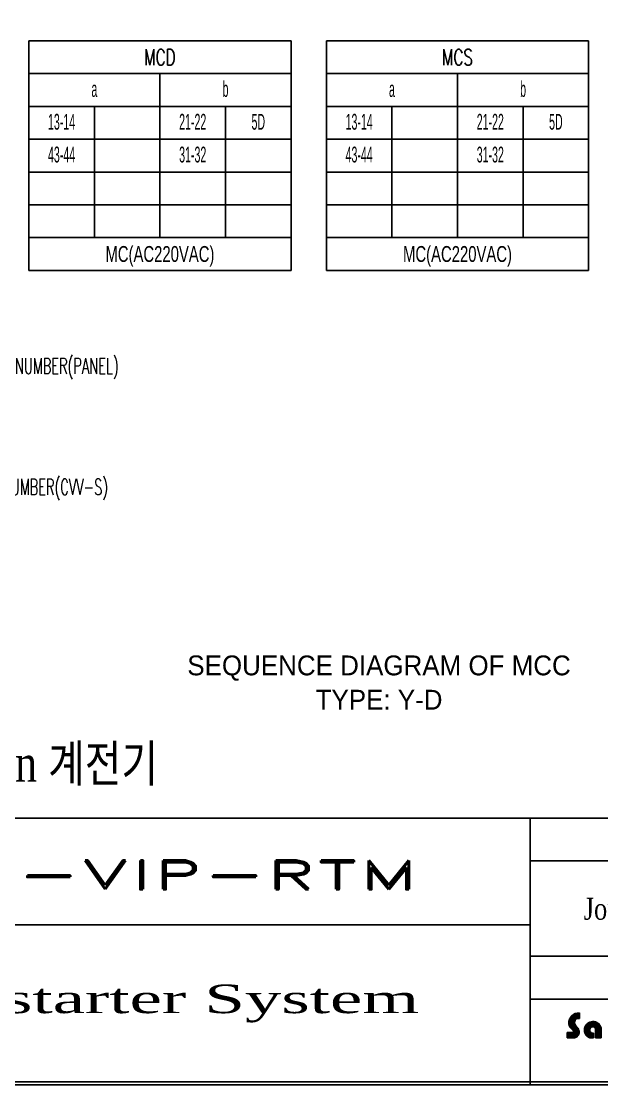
# Model space of a CAD drawing. Header units: millimetres. Extents: x 107 to 2900, y 85 to 3996.
# Drawn here: x 1363.5 to 1495.2, y 709.6 to 950.8 of the extents above; entities that cross this region are included whole.
import ezdxf
from ezdxf.enums import TextEntityAlignment as Align

# ---------------------------------------------------------------- set-up
doc = ezdxf.new("R2010")
doc.units = ezdxf.units.MM
for name, color, linetype in [('40', 4, 'Continuous'), ('70', 7, 'Continuous'), ('TEXT', 6, 'Continuous')]:
    doc.layers.add(name, color=color, linetype=linetype)
doc.styles.add('ghs', font='NGULIM.TTF')
doc.styles.add('ROMANS', font='ROMANS.shx', dxfattribs={"width": 0.7})
doc.styles.add('SD', font='ROMAND.shx', dxfattribs={"width": 0.8})
doc.styles.add('SS', font='batang.ttc', dxfattribs={"width": 0.8})
doc.styles.add('엑스포', font='gulim.ttc')

# ---------------------------------------------------------------- blocks, each defined once
blk = doc.blocks.new('1234e')
at = {"color": 20}
for p, q in [((6783, 918), (6800, 918)), ((6800, 918), (6800, 999)), ((6698, 723), (6628, 723)), ((6628, 723), (6628, 649)), ((6628, 649), (6731, 649))]:
    blk.add_line(p, q, dxfattribs=at)
for centre, radius, start, end in [((6796, 854), 145, 88.6611, 181.7509), ((6849, 856), 116, 152.3238, 180.3878), ((6775, 871), 48, 80.1806, 125.4162), ((6786, 872), 136, 189.7481, 235.3121), ((6696, 743), 21, 262.861, 53.9161), ((6897, 909), 172, 198.0693, 226.8293), ((6665, 720), 131, 0.5186, 29.3145), ((6714, 728), 80.8, 281.9324, 332.5782), ((6494, 805), 314, 338.6706, 344.4323)]:
    blk.add_arc(centre, radius, start, end, dxfattribs=at)
blk = doc.blocks.new('12345y')
at = {"color": 20}
for p, q in [((7024, 786), (7024, 649)), ((7104, 649), (7104, 786)), ((6944, 649), (6997, 649)), ((6997, 716), (6975, 716)), ((6997, 649), (6997, 716)), ((7024, 649), (7104, 649))]:
    blk.add_line(p, q, dxfattribs=at)
for radius, start, end in [(118, 13.5527, 247.7467), (44.6, 38.4087, 252.3284)]:
    blk.add_arc((6989, 759), radius, start, end, dxfattribs=at)
blk = doc.blocks.new('abcd')
at = {"color": 20}
for p, q in [((6657, 895), (6657, 827)), ((6658, 898), (6658, 824)), ((6659, 901), (6659, 822)), ((6660, 904), (6660, 819)), ((6661, 906), (6661, 817)), ((6662, 909), (6662, 814)), ((6663, 911), (6663, 813)), ((6664, 913), (6664, 811)), ((6665, 916), (6665, 809)), ((6666, 918), (6666, 807)), ((6667, 920), (6667, 805)), ((6668, 922), (6668, 803)), ((6669, 923), (6669, 802)), ((6670, 925), (6670, 800)), ((6671, 927), (6671, 798)), ((6672, 929), (6672, 797)), ((6673, 930), (6673, 795)), ((6674, 932), (6674, 794)), ((6675, 933), (6675, 793)), ((6676, 935), (6676, 791)), ((6677, 936), (6677, 790)), ((6678, 938), (6678, 789)), ((6679, 939), (6679, 787)), ((6680, 941), (6680, 786)), ((6681, 942), (6681, 785)), ((6682, 943), (6682, 784)), ((6683, 944), (6683, 783)), ((6684, 946), (6684, 781)), ((6685, 947), (6685, 780)), ((6686, 948), (6686, 779)), ((6687, 949), (6687, 778)), ((6688, 950), (6688, 777)), ((6689, 951), (6689, 776)), ((6690, 953), (6690, 775)), ((6691, 954), (6691, 774)), ((6692, 955), (6692, 773)), ((6693, 956), (6693, 772)), ((6693, 956), (6693, 772)), ((6694, 957), (6694, 771)), ((6694, 957), (6694, 771)), ((6695, 958), (6695, 770)), ((6696, 959), (6696, 770)), ((6697, 960), (6697, 769)), ((6698, 960), (6698, 768)), ((6699, 961), (6699, 767)), ((6700, 962), (6700, 766)), ((6701, 963), (6701, 765)), ((6702, 964), (6702, 765)), ((6703, 965), (6703, 764)), ((6704, 966), (6704, 763)), ((6705, 967), (6705, 762)), ((6706, 967), (6706, 762)), ((6707, 968), (6707, 761)), ((6708, 969), (6708, 760)), ((6709, 970), (6709, 759)), ((6710, 970), (6710, 759)), ((6711, 971), (6711, 758)), ((6712, 972), (6712, 756)), ((6713, 973), (6713, 755)), ((6714, 973), (6714, 753)), ((6715, 974), (6715, 751)), ((6716, 975), (6716, 748)), ((6717, 975), (6717, 649)), ((6718, 976), (6718, 649)), ((6719, 977), (6719, 649)), ((6720, 977), (6720, 649)), ((6721, 978), (6721, 649)), ((6722, 978), (6722, 649)), ((6723, 979), (6723, 649)), ((6724, 980), (6724, 649)), ((6725, 980), (6725, 649)), ((6726, 981), (6726, 649)), ((6727, 981), (6727, 649)), ((6728, 982), (6728, 649)), ((6729, 982), (6729, 649)), ((6730, 983), (6730, 649)), ((6731, 983), (6731, 649)), ((6732, 984), (6732, 649)), ((6733, 984), (6733, 649)), ((6734, 985), (6734, 862)), ((6735, 985), (6735, 871)), ((6736, 985), (6736, 877)), ((6737, 986), (6737, 882)), ((6738, 986), (6738, 886)), ((6739, 987), (6739, 890)), ((6740, 987), (6740, 893)), ((6741, 988), (6741, 896)), ((6742, 988), (6742, 898)), ((6743, 988), (6743, 901)), ((6744, 989), (6744, 903)), ((6745, 989), (6745, 905)), ((6746, 990), (6746, 908)), ((6747, 990), (6747, 909)), ((6748, 990), (6748, 911)), ((6749, 991), (6749, 911)), ((6750, 991), (6750, 912)), ((6751, 991), (6751, 912)), ((6752, 992), (6752, 913)), ((6753, 992), (6753, 914)), ((6754, 992), (6754, 914)), ((6755, 993), (6755, 915)), ((6756, 993), (6756, 915)), ((6757, 993), (6757, 915)), ((6758, 994), (6758, 916)), ((6759, 994), (6759, 916)), ((6760, 994), (6760, 917)), ((6761, 994), (6761, 917)), ((6762, 995), (6762, 917)), ((6763, 995), (6763, 917)), ((6764, 995), (6764, 918)), ((6765, 995), (6765, 918)), ((6766, 995), (6766, 918)), ((6767, 996), (6767, 918)), ((6768, 996), (6768, 918)), ((6769, 996), (6769, 919)), ((6770, 996), (6770, 919)), ((6771, 996), (6771, 919)), ((6772, 997), (6772, 919)), ((6773, 997), (6773, 919)), ((6774, 997), (6774, 919)), ((6775, 997), (6775, 919)), ((6776, 997), (6776, 919)), ((6777, 997), (6777, 919)), ((6778, 998), (6778, 919)), ((6779, 998), (6779, 919)), ((6780, 998), (6780, 919)), ((6781, 998), (6781, 919)), ((6782, 998), (6782, 919)), ((6783, 998), (6783, 918)), ((6784, 998), (6784, 918)), ((6785, 998), (6785, 918)), ((6786, 998), (6786, 918)), ((6787, 998), (6787, 918)), ((6788, 999), (6788, 918)), ((6789, 999), (6789, 918)), ((6790, 999), (6790, 918)), ((6791, 999), (6791, 918)), ((6792, 999), (6792, 918)), ((6793, 999), (6793, 918)), ((6794, 999), (6794, 918)), ((6795, 999), (6795, 918)), ((6796, 999), (6796, 918)), ((6797, 999), (6797, 918)), ((6798, 999), (6798, 918)), ((6799, 999), (6799, 918)), ((6652, 870), (6652, 845)), ((6653, 877), (6653, 841)), ((6654, 882), (6654, 837)), ((6655, 887), (6655, 833)), ((6656, 891), (6656, 830)), ((6734, 855), (6734, 650)), ((6735, 852), (6735, 650)), ((6736, 849), (6736, 650)), ((6737, 846), (6737, 650)), ((6738, 844), (6738, 651)), ((6739, 841), (6739, 651)), ((6740, 839), (6740, 651)), ((6741, 837), (6741, 652)), ((6742, 835), (6742, 652)), ((6743, 833), (6743, 652)), ((6744, 831), (6744, 653)), ((6745, 829), (6745, 653)), ((6746, 827), (6746, 654)), ((6747, 825), (6747, 654)), ((6748, 823), (6748, 655)), ((6749, 822), (6749, 655)), ((6750, 820), (6750, 656)), ((6751, 818), (6751, 656)), ((6752, 817), (6752, 657)), ((6753, 815), (6753, 657)), ((6754, 814), (6754, 658)), ((6755, 812), (6755, 658)), ((6756, 811), (6756, 659)), ((6757, 809), (6757, 659)), ((6758, 808), (6758, 660)), ((6759, 807), (6759, 661)), ((6760, 805), (6760, 661)), ((6761, 804), (6761, 662)), ((6762, 803), (6762, 663)), ((6763, 801), (6763, 663)), ((6764, 800), (6764, 664)), ((6765, 799), (6765, 665)), ((6766, 798), (6766, 666)), ((6767, 797), (6767, 667)), ((6768, 795), (6768, 668)), ((6769, 794), (6769, 668)), ((6770, 793), (6770, 669)), ((6771, 792), (6771, 670)), ((6772, 791), (6772, 671)), ((6773, 790), (6773, 672)), ((6774, 789), (6774, 673)), ((6775, 788), (6775, 675)), ((6776, 787), (6776, 676)), ((6777, 786), (6777, 677)), ((6778, 785), (6778, 678)), ((6779, 784), (6779, 679)), ((6780, 783), (6780, 681)), ((6781, 781), (6781, 682)), ((6782, 779), (6782, 684)), ((6783, 777), (6783, 685)), ((6784, 775), (6784, 687)), ((6785, 772), (6785, 689)), ((6786, 770), (6786, 691)), ((6787, 768), (6787, 693)), ((6788, 765), (6788, 696)), ((6789, 762), (6789, 698)), ((6790, 759), (6790, 701)), ((6791, 756), (6791, 704)), ((6792, 752), (6792, 707)), ((6793, 748), (6793, 710)), ((6871, 768), (6871, 749)), ((6872, 777), (6872, 740)), ((6873, 782), (6873, 735)), ((6874, 787), (6874, 730)), ((6875, 791), (6875, 727)), ((6876, 794), (6876, 723)), ((6877, 797), (6877, 720)), ((6877, 797), (6877, 720)), ((6878, 800), (6878, 717)), ((6878, 800), (6878, 717)), ((6879, 802), (6879, 715)), ((6880, 805), (6880, 712)), ((6881, 807), (6881, 710)), ((6882, 809), (6882, 708)), ((6883, 811), (6883, 706)), ((6884, 813), (6884, 704)), ((6885, 815), (6885, 702)), ((6886, 817), (6886, 700)), ((6887, 819), (6887, 698)), ((6888, 820), (6888, 697)), ((6889, 822), (6889, 695)), ((6890, 823), (6890, 694)), ((6891, 825), (6891, 692)), ((6892, 826), (6892, 691)), ((6893, 828), (6893, 689)), ((6894, 829), (6894, 688)), ((6895, 831), (6895, 687)), ((6896, 832), (6896, 685)), ((6897, 833), (6897, 684)), ((6898, 834), (6898, 683)), ((6899, 835), (6899, 682)), ((6899, 835), (6899, 682)), ((6900, 837), (6900, 680)), ((6900, 837), (6900, 680)), ((6901, 838), (6901, 679)), ((6902, 839), (6902, 678)), ((6903, 840), (6903, 677)), ((6904, 841), (6904, 676)), ((6905, 842), (6905, 675)), ((6906, 843), (6906, 674)), ((6907, 844), (6907, 673)), ((6908, 845), (6908, 672)), ((6909, 846), (6909, 671)), ((6910, 847), (6910, 670)), ((6911, 848), (6911, 669)), ((6912, 848), (6912, 669)), ((6913, 849), (6913, 668)), ((6914, 850), (6914, 667)), ((6915, 851), (6915, 666)), ((6916, 852), (6916, 665)), ((6917, 853), (6917, 665)), ((6918, 853), (6918, 664)), ((6919, 854), (6919, 663)), ((6920, 855), (6920, 662)), ((6921, 855), (6921, 662)), ((6922, 856), (6922, 661)), ((6923, 857), (6923, 660)), ((6924, 857), (6924, 660)), ((6925, 858), (6925, 659)), ((6926, 859), (6926, 658)), ((6927, 859), (6927, 658)), ((6928, 860), (6928, 657)), ((6929, 861), (6929, 656)), ((6930, 861), (6930, 656)), ((6931, 862), (6931, 655)), ((6932, 862), (6932, 655)), ((6933, 863), (6933, 654)), ((6934, 863), (6934, 654)), ((6935, 864), (6935, 653)), ((6936, 864), (6936, 653)), ((6937, 865), (6937, 652)), ((6938, 865), (6938, 652)), ((6939, 866), (6939, 651)), ((6940, 866), (6940, 651)), ((6941, 867), (6941, 650)), ((6942, 867), (6942, 650)), ((6943, 868), (6943, 649)), ((6944, 868), (6944, 649)), ((6945, 868), (6945, 766)), ((6945, 751), (6945, 649)), ((6946, 869), (6946, 771)), ((6946, 746), (6946, 649)), ((6947, 869), (6947, 774)), ((6948, 870), (6948, 776)), ((6949, 870), (6949, 778)), ((6950, 870), (6950, 780)), ((6951, 871), (6951, 782)), ((6952, 871), (6952, 784)), ((6953, 871), (6953, 785)), ((6954, 872), (6954, 786)), ((6955, 872), (6955, 788)), ((6956, 872), (6956, 789)), ((6957, 872), (6957, 790)), ((6958, 873), (6958, 791)), ((6959, 873), (6959, 792)), ((6960, 873), (6960, 793)), ((6961, 874), (6961, 793)), ((6962, 874), (6962, 794)), ((6963, 874), (6963, 795)), ((6964, 874), (6964, 796)), ((6964, 874), (6964, 796)), ((6965, 874), (6965, 796)), ((6965, 874), (6965, 796)), ((6966, 875), (6966, 797)), ((6967, 875), (6967, 797)), ((6968, 875), (6968, 798)), ((6969, 875), (6969, 798)), ((6970, 875), (6970, 799)), ((6971, 876), (6971, 799)), ((6972, 876), (6972, 800)), ((6973, 876), (6973, 800)), ((6974, 875), (6974, 801)), ((6975, 876), (6975, 801)), ((6976, 876), (6976, 801)), ((6977, 876), (6977, 802)), ((6978, 876), (6978, 802)), ((6979, 876), (6979, 802)), ((6980, 877), (6980, 802)), ((6981, 877), (6981, 802)), ((6982, 877), (6982, 803)), ((6983, 877), (6983, 803)), ((6984, 877), (6984, 803)), ((6985, 877), (6985, 803)), ((6986, 877), (6986, 803)), ((6986, 877), (6986, 803)), ((6987, 877), (6987, 803)), ((6987, 877), (6987, 803)), ((6988, 877), (6988, 803)), ((6989, 877), (6989, 803)), ((6990, 877), (6990, 803)), ((6991, 877), (6991, 803)), ((6992, 877), (6992, 803)), ((6993, 877), (6993, 803)), ((6994, 877), (6994, 803)), ((6995, 877), (6995, 803)), ((6996, 877), (6996, 803)), ((6997, 877), (6997, 802)), ((6998, 877), (6998, 802)), ((6999, 876), (6999, 802)), ((7000, 876), (7000, 802)), ((7001, 876), (7001, 802)), ((7002, 876), (7002, 801)), ((7003, 876), (7003, 801)), ((7004, 876), (7004, 801)), ((7005, 876), (7005, 800)), ((7006, 876), (7006, 800)), ((7007, 876), (7007, 799)), ((7008, 875), (7008, 799)), ((7009, 875), (7009, 798)), ((7010, 875), (7010, 798)), ((7011, 875), (7011, 797)), ((7012, 875), (7012, 797)), ((7013, 874), (7013, 796)), ((7014, 874), (7014, 795)), ((7015, 874), (7015, 795)), ((7016, 874), (7016, 794)), ((7017, 874), (7017, 793)), ((7018, 873), (7018, 792)), ((7019, 873), (7019, 792)), ((7020, 873), (7020, 791)), ((7021, 872), (7021, 790)), ((7022, 872), (7022, 789)), ((7023, 872), (7023, 787)), ((7024, 872), (7024, 649)), ((7025, 871), (7025, 649)), ((7026, 871), (7026, 649)), ((7027, 871), (7027, 649)), ((7028, 870), (7028, 649)), ((7029, 870), (7029, 649)), ((7030, 870), (7030, 649)), ((7031, 869), (7031, 649)), ((7032, 869), (7032, 649)), ((7033, 868), (7033, 649)), ((7034, 868), (7034, 649)), ((7035, 868), (7035, 649)), ((7036, 867), (7036, 649)), ((7037, 867), (7037, 649)), ((7038, 866), (7038, 649)), ((7039, 866), (7039, 649)), ((7040, 865), (7040, 649)), ((7041, 865), (7041, 649)), ((7042, 864), (7042, 649)), ((7043, 864), (7043, 649)), ((7044, 863), (7044, 649)), ((7045, 863), (7045, 649)), ((7046, 862), (7046, 649)), ((7047, 862), (7047, 649)), ((7048, 861), (7048, 649)), ((7049, 861), (7049, 649)), ((7050, 860), (7050, 649)), ((7051, 859), (7051, 649)), ((7052, 859), (7052, 649)), ((7053, 858), (7053, 649)), ((7054, 857), (7054, 649)), ((7055, 857), (7055, 649)), ((7056, 856), (7056, 649)), ((7057, 855), (7057, 649)), ((7058, 855), (7058, 649)), ((7059, 854), (7059, 649)), ((7060, 853), (7060, 649)), ((7061, 852), (7061, 649)), ((7062, 852), (7062, 649)), ((7063, 851), (7063, 649)), ((7064, 850), (7064, 649)), ((7065, 849), (7065, 649)), ((7066, 848), (7066, 649)), ((7066, 848), (7066, 649)), ((7067, 848), (7067, 649)), ((7067, 848), (7067, 649)), ((7068, 847), (7068, 649)), ((7069, 846), (7069, 649)), ((7070, 845), (7070, 649)), ((7071, 844), (7071, 649)), ((7072, 843), (7072, 649)), ((7073, 842), (7073, 649)), ((7074, 841), (7074, 649)), ((7075, 840), (7075, 649)), ((7076, 839), (7076, 649)), ((7077, 838), (7077, 649)), ((7078, 836), (7078, 649)), ((7079, 835), (7079, 649)), ((7080, 834), (7080, 649)), ((7081, 833), (7081, 649)), ((7082, 832), (7082, 649)), ((7083, 830), (7083, 649)), ((7084, 829), (7084, 649)), ((7085, 828), (7085, 649)), ((7086, 826), (7086, 649)), ((7087, 825), (7087, 649)), ((7088, 823), (7088, 649)), ((7088, 823), (7088, 649)), ((7089, 822), (7089, 649)), ((7089, 822), (7089, 649)), ((7090, 820), (7090, 649)), ((7091, 818), (7091, 649)), ((7092, 817), (7092, 649)), ((7093, 815), (7093, 649)), ((7094, 813), (7094, 649)), ((7095, 811), (7095, 649)), ((7096, 809), (7096, 649)), ((7097, 807), (7097, 649)), ((7098, 805), (7098, 649)), ((7099, 802), (7099, 649)), ((7100, 799), (7100, 649)), ((7101, 797), (7101, 649)), ((7102, 794), (7102, 649)), ((7103, 790), (7103, 649)), ((7103, 787), (7103, 649)), ((6629, 723), (6629, 649)), ((6630, 723), (6630, 649)), ((6631, 723), (6631, 649)), ((6632, 723), (6632, 649)), ((6633, 723), (6633, 649)), ((6634, 723), (6634, 649)), ((6635, 723), (6635, 649)), ((6636, 723), (6636, 649)), ((6637, 723), (6637, 649)), ((6638, 723), (6638, 649)), ((6639, 723), (6639, 649)), ((6640, 723), (6640, 649)), ((6641, 723), (6641, 649)), ((6642, 723), (6642, 649)), ((6643, 723), (6643, 649)), ((6644, 723), (6644, 649)), ((6645, 723), (6645, 649)), ((6646, 723), (6646, 649)), ((6647, 723), (6647, 649)), ((6648, 723), (6648, 649)), ((6649, 723), (6649, 649)), ((6650, 723), (6650, 649)), ((6651, 723), (6651, 649)), ((6652, 723), (6652, 649)), ((6653, 723), (6653, 649)), ((6654, 723), (6654, 649)), ((6655, 723), (6655, 649)), ((6656, 723), (6656, 649)), ((6657, 723), (6657, 649)), ((6658, 723), (6658, 649)), ((6659, 723), (6659, 649)), ((6660, 723), (6660, 649)), ((6661, 723), (6661, 649)), ((6662, 723), (6662, 649)), ((6663, 723), (6663, 649)), ((6664, 723), (6664, 649)), ((6665, 723), (6665, 649)), ((6666, 723), (6666, 649)), ((6667, 723), (6667, 649)), ((6668, 723), (6668, 649)), ((6669, 723), (6669, 649)), ((6670, 723), (6670, 649)), ((6671, 723), (6671, 649)), ((6672, 723), (6672, 649)), ((6673, 723), (6673, 649)), ((6674, 723), (6674, 649)), ((6675, 723), (6675, 649)), ((6676, 723), (6676, 649)), ((6677, 723), (6677, 649)), ((6678, 723), (6678, 649)), ((6679, 723), (6679, 649)), ((6680, 723), (6680, 649)), ((6681, 723), (6681, 649)), ((6682, 723), (6682, 649)), ((6683, 723), (6683, 649)), ((6684, 723), (6684, 649)), ((6685, 723), (6685, 649)), ((6686, 723), (6686, 649)), ((6687, 723), (6687, 649)), ((6688, 723), (6688, 649)), ((6689, 723), (6689, 649)), ((6690, 723), (6690, 649)), ((6691, 723), (6691, 649)), ((6692, 723), (6692, 649)), ((6693, 723), (6693, 649)), ((6693, 723), (6693, 649)), ((6694, 723), (6694, 649)), ((6694, 722), (6694, 649)), ((6695, 722), (6695, 649)), ((6696, 722), (6696, 649)), ((6697, 722), (6697, 649)), ((6698, 723), (6698, 649)), ((6699, 723), (6699, 649)), ((6700, 723), (6700, 649)), ((6701, 723), (6701, 649)), ((6702, 723), (6702, 649)), ((6703, 724), (6703, 649)), ((6704, 724), (6704, 649)), ((6705, 725), (6705, 649)), ((6706, 725), (6706, 649)), ((6707, 726), (6707, 649)), ((6708, 726), (6708, 649)), ((6709, 727), (6709, 649)), ((6710, 728), (6710, 649)), ((6711, 729), (6711, 649)), ((6712, 730), (6712, 649)), ((6713, 732), (6713, 649)), ((6714, 733), (6714, 649)), ((6715, 735), (6715, 649)), ((6715, 735), (6715, 649)), ((6716, 739), (6716, 649)), ((6716, 739), (6716, 649)), ((6794, 743), (6794, 713)), ((6795, 737), (6795, 717)), ((6796, 726), (6796, 720)), ((6947, 743), (6947, 649)), ((6948, 741), (6948, 649)), ((6949, 739), (6949, 649)), ((6950, 737), (6950, 649)), ((6951, 735), (6951, 649)), ((6952, 733), (6952, 649)), ((6953, 732), (6953, 649)), ((6954, 731), (6954, 649)), ((6955, 730), (6955, 649)), ((6956, 728), (6956, 649)), ((6957, 727), (6957, 649)), ((6958, 726), (6958, 649)), ((6959, 725), (6959, 649)), ((6960, 725), (6960, 649)), ((6961, 724), (6961, 649)), ((6962, 723), (6962, 649)), ((6963, 722), (6963, 649)), ((6964, 722), (6964, 649)), ((6964, 722), (6964, 649)), ((6965, 721), (6965, 649)), ((6965, 721), (6965, 649)), ((6966, 720), (6966, 649)), ((6967, 720), (6967, 649)), ((6968, 719), (6968, 649)), ((6969, 719), (6969, 649)), ((6970, 718), (6970, 649)), ((6971, 718), (6971, 649)), ((6972, 717), (6972, 649)), ((6973, 717), (6973, 649)), ((6974, 716), (6974, 649)), ((6975, 716), (6975, 649)), ((6976, 716), (6976, 649)), ((6977, 716), (6977, 649)), ((6978, 716), (6978, 649)), ((6979, 716), (6979, 649)), ((6980, 716), (6980, 649)), ((6981, 716), (6981, 649)), ((6982, 716), (6982, 649)), ((6983, 716), (6983, 649)), ((6984, 716), (6984, 649)), ((6985, 716), (6985, 649)), ((6986, 716), (6986, 649)), ((6986, 716), (6986, 649)), ((6987, 716), (6987, 649)), ((6987, 716), (6987, 649)), ((6988, 716), (6988, 649)), ((6989, 716), (6989, 649)), ((6990, 716), (6990, 649)), ((6991, 716), (6991, 649)), ((6992, 716), (6992, 649)), ((6993, 716), (6993, 649)), ((6994, 716), (6994, 649)), ((6995, 716), (6995, 649)), ((6996, 716), (6996, 649)), ((6997, 716), (6997, 649))]:
    blk.add_line(p, q, dxfattribs=at)
at = {"color": 1}
for name in ['1234e', '12345y']:
    blk.add_blockref(name, (0, 0), dxfattribs=at)
blk = doc.blocks.new('abcde')
at = {"color": 0, "xscale": 0.09000000000000001, "yscale": 0.09000000000000001, "zscale": 0.09000000000000001}
blk.add_blockref('abcd', (6000, 65.1), dxfattribs=at)

msp = doc.modelspace()

# ---------------------------------------------------------------- linework, layer by layer
for p, q in [((1365.241, 946.384), (1365.241, 894.318)), ((1365.241, 946.384), (1424.745, 946.384)), ((1424.745, 946.384), (1424.745, 894.318)), ((1432.755, 946.384), (1432.755, 894.318)), ((1432.755, 946.384), (1492.26, 946.384)), ((1492.26, 946.384), (1492.26, 894.318)), ((1365.241, 938.946), (1424.745, 938.946)), ((1394.993, 938.946), (1394.993, 901.756)), ((1432.755, 938.946), (1492.26, 938.946)), ((1462.508, 938.946), (1462.508, 901.756)), ((1365.241, 931.508), (1424.745, 931.508)), ((1380.117, 931.508), (1380.117, 901.756)), ((1409.869, 931.508), (1409.869, 901.756)), ((1432.755, 931.508), (1492.26, 931.508)), ((1447.631, 931.508), (1447.631, 901.756)), ((1477.384, 931.508), (1477.384, 901.756)), ((1365.241, 924.07), (1424.745, 924.07)), ((1432.755, 924.07), (1492.26, 924.07)), ((1365.241, 916.632), (1424.745, 916.632)), ((1432.755, 916.632), (1492.26, 916.632)), ((1365.241, 909.194), (1424.745, 909.194)), ((1432.755, 909.194), (1492.26, 909.194)), ((1365.241, 901.756), (1424.745, 901.756)), ((1432.755, 901.756), (1492.26, 901.756)), ((1365.241, 894.318), (1424.745, 894.318)), ((1432.755, 894.318), (1492.26, 894.318))]:
    msp.add_line(p, q)
at = {"layer": '40', "color": 7}
for p, q in [((1479.017, 709.603), (1479.017, 770.083)), ((1803.017, 760.363), (1479.017, 760.363)), ((1479.017, 745.891), (1284.617, 745.891)), ((1802.585, 738.763), (1479.017, 738.763)), ((1802.585, 729.043), (1479.017, 729.043))]:
    msp.add_line(p, q, dxfattribs=at)
at = {"layer": '70', "color": 7}
msp.add_line((982.217, 770.083), (1803.017, 770.083), dxfattribs=at)
for points in [[(1803.017, 709.603), (982.217, 709.603), (982.217, 1292.803), (1803.017, 1292.803)], [(1802.369, 710.251), (982.865, 710.251), (982.865, 1292.155), (1802.369, 1292.155)]]:
    msp.add_lwpolyline(points, close=True, dxfattribs=at)

# ---------------------------------------------------------------- block references
at = {"color": 0, "xscale": 0.18, "yscale": 0.18, "zscale": 0.18}
msp.add_blockref('abcde', (299.995, 698.006), dxfattribs=at)

# ---------------------------------------------------------------- texts
at = {"color": 7, "linetype": 'ByBlock', "lineweight": 0, "style": 'SS', "width": 0.8}
msp.add_text('DSP : Digital standard Protection 계전기', height=8.28113, dxfattribs=at).set_placement((1233.174, 778.346))
at = {"color": 7, "linetype": 'Continuous', "style": 'SD', "width": 1.881814}
msp.add_text('DSP-VIP-RTM', height=6.48, dxfattribs=at).set_placement((1327.929, 753.949), (1453.773, 753.949), align=Align.FIT)
at = {"color": 0, "style": 'SS', "width": 1.529882}
msp.add_text('Soft starter System', height=6.48, dxfattribs=at).set_placement((1327.929, 725.846), (1453.773, 725.846), align=Align.FIT)
at = {"layer": '40', "color": 7, "style": 'SS', "width": 0.8}
msp.add_text('Joung M.W', height=4.968, dxfattribs=at).set_placement((1505.318, 747.033), align=Align.CENTER)
at = {"layer": '70', "color": 7, "style": '엑스포'}
for s, p in [('SEQUENCE DIAGRAM OF MCC', (1444.705, 804.132)), ('TYPE: Y-D', (1444.705, 796.932))]:
    msp.add_text(s, height=4.5, dxfattribs=at).set_placement(p, align=Align.MIDDLE)
at = {"layer": 'TEXT', "color": 7, "width": 0.7}
for s, style, p in [('MCD', 'ROMANS', (1394.993, 942.665)), ('MCS', 'ROMANS', (1462.508, 942.665)), ('MC(AC220VAC)', 'ghs', (1394.993, 898.037)), ('MC(AC220VAC)', 'ghs', (1462.508, 898.037))]:
    msp.add_text(s, height=3.6, dxfattribs=dict(at, style=style)).set_placement(p, align=Align.MIDDLE_CENTER)
at = {"layer": 'TEXT', "style": 'ghs', "width": 0.5}
for s, p in [('a', (1380.117, 935.467)), ('b', (1409.869, 935.467)), ('a', (1447.631, 935.467)), ('b', (1477.384, 935.467)), ('13-14', (1372.679, 928.029)), ('21-22', (1402.431, 928.029)), ('5D', (1417.307, 928.029)), ('13-14', (1440.193, 928.029)), ('21-22', (1469.946, 928.029)), ('5D', (1484.822, 928.029)), ('43-44', (1372.679, 920.591)), ('31-32', (1402.431, 920.591)), ('43-44', (1440.193, 920.591)), ('31-32', (1469.946, 920.591))]:
    msp.add_text(s, height=3.6, dxfattribs=at).set_placement(p, align=Align.MIDDLE_CENTER)
at = {"layer": 'TEXT', "color": 7, "style": 'ROMANS', "width": 0.6}
for s, p in [('WIRING NUMBER(PANEL)', (1350.994, 872.644)), ('WIRE NUMBER(CVV-S)', (1350.994, 845.22))]:
    msp.add_text(s, height=3.6, dxfattribs=at).set_placement(p, align=Align.MIDDLE_LEFT)

doc.saveas('drawing.dxf')
